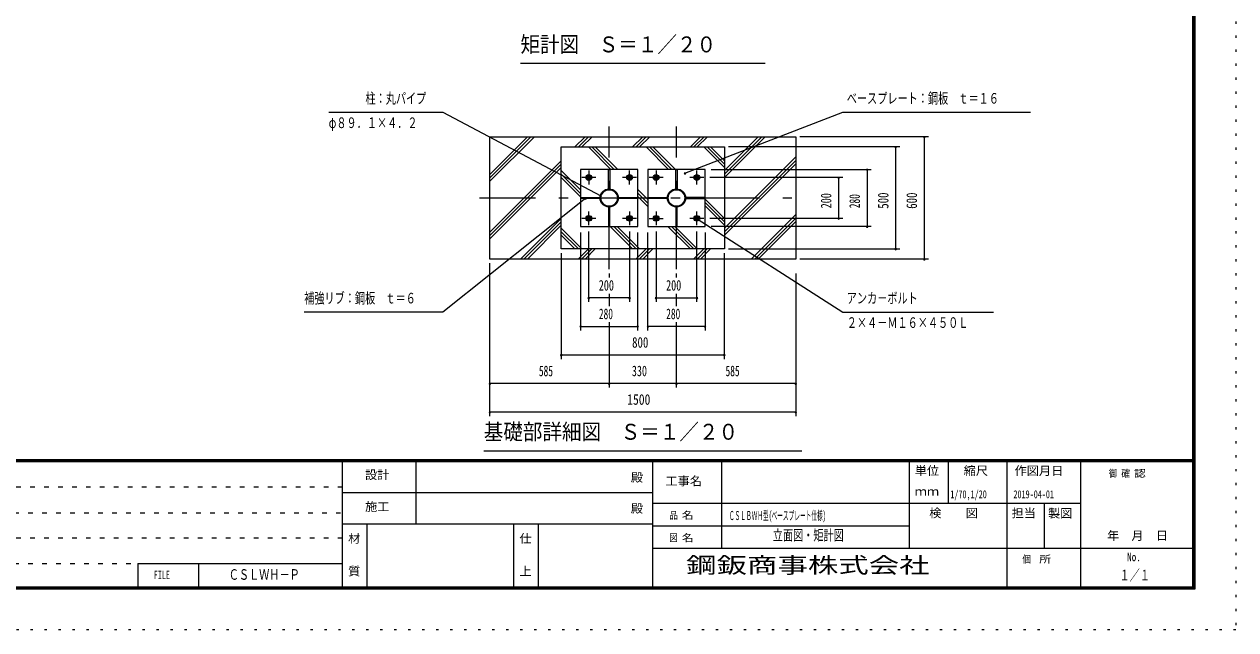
# Model space of a CAD drawing. Units: millimetres, scale not verified, with parts at other scales. Extents: x -31547 to 31550, y -14700 to 14700.
# Drawn here: x 10760 to 31550, y -14700 to -4305 of the extents above; entities that cross this region are included whole.
import ezdxf
from ezdxf.enums import TextEntityAlignment as Align

# ---------------------------------------------------------------- set-up
doc = ezdxf.new("R2010")
doc.units = ezdxf.units.MM
doc.header["$LTSCALE"] = 80
for name, pattern in [('USER1', [3, 1, -2]), ('USER3', [24, 12, -5, 2, -5]), ('USER4', [3, 0.5, -2.5])]:
    doc.linetypes.add(name, pattern=pattern)
doc.layers.add('0-1_0-F1TEXT', color=7, linetype='Continuous')
doc.layers.add('0-E_2-5DIM', color=7, linetype='Continuous')
for name, color, linetype, lineweight in [('0-6_2-02BOLD', 7, 'Continuous', 18), ('0-8_2-22CENTER', 3, 'USER3', 18), ('0-9_2-42THIN', 4, 'Continuous', 18), ('0-A_2-52DIM', 3, 'Continuous', 18), ('0-B_2-62HATCH', 2, 'Continuous', 18), ('0-C_F-F1PAPER', 5, 'Continuous', 18), ('0-D_F-E_J_ADD', 5, 'USER4', 18)]:
    doc.layers.add(name, color=color, linetype=linetype, lineweight=lineweight)
doc.styles.add('ＭＳ ゴシック', font='')
doc.styles.get('ＭＳ ゴシック').set_extended_font_data('MS Gothic')

msp = doc.modelspace()

# ---------------------------------------------------------------- linework, layer by layer
at = {"layer": '0-6_2-02BOLD'}
for p, q in [((20786.83, -7061.17), (20807.83, -7061.17)), ((21941.83, -7061.17), (21962.83, -7061.17)), ((20571.4, -7297.59), (20571.4, -7276.6)), ((21023.25, -7276.6), (21023.25, -7297.59)), ((21726.41, -7297.59), (21726.41, -7276.6)), ((22178.26, -7276.6), (22178.26, -7297.59)), ((20807.83, -7513.02), (20786.83, -7513.02)), ((21962.83, -7513.02), (21941.83, -7513.02))]:
    msp.add_line(p, q, dxfattribs=at)
for points in [[(23999.83, -8337.1), (18749.83, -8337.1), (18749.83, -6237.09), (23999.83, -6237.09)], [(22774.83, -8162.1), (19974.83, -8162.1), (19974.83, -6412.1), (22774.83, -6412.1)], [(21287.34, -7777.1), (21287.34, -6797.1), (20307.34, -6797.1), (20307.34, -7777.1)], [(20786.83, -7131.17), (20786.83, -6798.67), (20807.83, -6798.67), (20807.83, -7131.17)], [(22442.33, -7777.1), (22442.33, -6797.1), (21462.32, -6797.1), (21462.32, -7777.1)], [(21941.83, -7131.17), (21941.83, -6798.67), (21962.83, -6798.67), (21962.83, -7131.17)], [(20464.51, -6966.85), (20481.69, -6937.1), (20464.51, -6907.35), (20430.15, -6907.35), (20412.98, -6937.1), (20430.15, -6966.85)], [(21130.15, -6966.85), (21112.96, -6937.1), (21130.15, -6907.35), (21164.5, -6907.35), (21181.68, -6937.1), (21164.5, -6966.85)], [(21585.15, -6966.85), (21567.98, -6937.1), (21585.15, -6907.35), (21619.51, -6907.35), (21636.69, -6937.1), (21619.51, -6966.85)], [(22285.15, -6966.85), (22319.5, -6966.85), (22336.68, -6937.1), (22319.5, -6907.35), (22285.15, -6907.35), (22267.98, -6937.1)], [(20641.41, -7297.59), (20308.91, -7297.59), (20308.91, -7276.6), (20641.41, -7276.6)], [(20807.83, -7775.52), (20807.83, -7443.02), (20786.83, -7443.02), (20786.83, -7775.52)], [(20953.26, -7276.6), (21285.75, -7276.6), (21285.75, -7297.59), (20953.26, -7297.59)], [(21796.41, -7297.59), (21463.91, -7297.59), (21463.91, -7276.6), (21796.41, -7276.6)], [(21962.83, -7775.52), (21962.83, -7443.02), (21941.83, -7443.02), (21941.83, -7775.52)], [(22108.25, -7276.6), (22108.25, -7297.59), (22440.75, -7297.59), (22440.75, -7276.6)], [(20464.51, -7607.34), (20481.69, -7637.1), (20464.51, -7666.85), (20430.15, -7666.85), (20412.98, -7637.1), (20430.15, -7607.34)], [(21164.5, -7666.85), (21130.15, -7666.85), (21112.96, -7637.1), (21130.15, -7607.34), (21164.5, -7607.34), (21181.68, -7637.1)], [(21619.51, -7666.85), (21585.15, -7666.85), (21567.98, -7637.1), (21585.15, -7607.34), (21619.51, -7607.34), (21636.69, -7637.1)], [(22285.15, -7607.34), (22267.98, -7637.1), (22285.15, -7666.85), (22319.5, -7666.85), (22336.68, -7637.1), (22319.5, -7607.34)]]:
    msp.add_lwpolyline(points, close=True, dxfattribs=at)
for centre, radius in [((20447.33, -6937.1), 49), ((20447.33, -6937.1), 37.62), ((20447.33, -6937.1), 28.88), ((20447.33, -6937.1), 21), ((21147.33, -6937.1), 49), ((21147.33, -6937.1), 37.62), ((21147.33, -6937.1), 28.88), ((21147.33, -6937.1), 21), ((21602.34, -6937.1), 49), ((21602.34, -6937.1), 37.62), ((21602.34, -6937.1), 28.88), ((21602.34, -6937.1), 21), ((22302.33, -6937.1), 49), ((22302.33, -6937.1), 37.62), ((22302.33, -6937.1), 28.88), ((22302.33, -6937.1), 21), ((20797.34, -7287.1), 155.93), ((20797.34, -7287.1), 141.22), ((21952.32, -7287.1), 155.93), ((21952.32, -7287.1), 141.22), ((20447.33, -7637.1), 49), ((20447.33, -7637.1), 37.62), ((20447.33, -7637.1), 28.88), ((20447.33, -7637.1), 21), ((21147.33, -7637.1), 49), ((21147.33, -7637.1), 37.62), ((21147.33, -7637.1), 28.88), ((21147.33, -7637.1), 21), ((21602.34, -7637.1), 49), ((21602.34, -7637.1), 37.62), ((21602.34, -7637.1), 28.88), ((21602.34, -7637.1), 21), ((22302.33, -7637.1), 49), ((22302.33, -7637.1), 37.62), ((22302.33, -7637.1), 28.88), ((22302.33, -7637.1), 21)]:
    msp.add_circle(centre, radius, dxfattribs=at)
at = {"layer": '0-8_2-22CENTER'}
for p, q in [((20797.34, -8512.1), (20797.34, -6062.09)), ((21952.32, -8512.1), (21952.32, -6062.1)), ((20447.33, -6817.59), (20447.33, -7056.6)), ((21147.33, -7056.6), (21147.33, -6817.59)), ((21602.34, -6817.59), (21602.34, -7056.6)), ((22302.33, -7056.6), (22302.33, -6817.59)), ((20566.84, -6937.1), (20327.83, -6937.1)), ((21266.83, -6937.1), (21027.82, -6937.1)), ((21721.84, -6937.1), (21482.83, -6937.1)), ((22421.83, -6937.1), (22182.82, -6937.1)), ((18574.83, -7287.1), (24174.83, -7287.1)), ((20566.84, -7637.1), (20327.83, -7637.1)), ((20447.33, -7756.6), (20447.33, -7517.59)), ((21266.83, -7637.1), (21027.82, -7637.1)), ((21147.33, -7517.59), (21147.33, -7756.6)), ((21482.83, -7637.1), (21721.84, -7637.1)), ((21602.34, -7517.59), (21602.34, -7756.6)), ((22421.83, -7637.1), (22182.82, -7637.1)), ((22302.33, -7756.6), (22302.33, -7517.59))]:
    msp.add_line(p, q, dxfattribs=at)
at = {"layer": '0-9_2-42THIN'}
for centre in [(20447.33, -6937.1), (21147.33, -6937.1), (21602.34, -6937.1), (22302.33, -6937.1), (20447.33, -7637.1), (21147.33, -7637.1), (21602.34, -7637.1), (22302.33, -7637.1)]:
    msp.add_circle(centre, 15.75, dxfattribs=at)
at = {"layer": '0-A_2-52DIM'}
for p, q in [((23474.82, -4977.1), (19274.84, -4977.1)), ((15984.83, -5817.1), (17944.83, -5817.1)), ((17944.83, -5817.1), (20652.49, -7251.66)), ((22097.57, -6860.49), (24804.83, -5817.1)), ((24804.83, -5817.1), (28024.83, -5817.1)), ((25784.83, -6412.1), (22844.83, -6412.1)), ((26274.83, -6237.09), (24069.83, -6237.09)), ((25728.82, -6412.1), (25700.82, -6412.1)), ((25714.82, -8162.1), (25714.82, -6412.1)), ((26218.83, -6237.09), (26190.83, -6237.09)), ((26204.82, -6237.09), (26204.82, -8337.1)), ((22111.57, -6860.49), (22083.57, -6860.49)), ((22547.32, -6797.1), (25294.83, -6797.1)), ((25238.83, -6797.1), (25210.83, -6797.1)), ((25224.83, -6797.1), (25224.83, -7777.1)), ((24804.83, -6937.1), (22526.84, -6937.1)), ((24748.83, -6937.1), (24720.83, -6937.1)), ((24734.83, -6937.1), (24734.83, -7637.1)), ((20666.49, -7251.66), (20638.49, -7251.66)), ((20409.4, -7292.22), (20381.4, -7292.22)), ((22323.34, -7643.06), (22295.34, -7643.06)), ((24804.83, -7637.1), (22526.84, -7637.1)), ((24748.83, -7637.1), (24720.83, -7637.1)), ((20307.34, -7882.1), (20307.34, -9562.1)), ((20447.33, -9072.1), (20447.33, -7861.6)), ((21147.33, -7861.6), (21147.33, -9072.1)), ((21287.34, -9562.1), (21287.34, -7882.1)), ((21462.32, -9562.1), (21462.32, -7882.1)), ((21602.34, -7861.6), (21602.34, -9072.1)), ((22302.33, -9072.1), (22302.33, -7861.6)), ((22442.33, -7882.1), (22442.33, -9562.1)), ((25294.83, -7777.1), (22547.32, -7777.1)), ((25238.83, -7777.1), (25210.83, -7777.1)), ((19974.83, -8232.09), (19974.83, -10052.1)), ((22774.83, -10052.1), (22774.83, -8232.09)), ((22844.83, -8162.1), (25784.83, -8162.1)), ((25728.82, -8162.1), (25700.82, -8162.1)), ((18749.83, -11032.09), (18749.83, -8407.1)), ((26274.83, -8337.1), (24069.83, -8337.1)), ((26218.83, -8337.1), (26190.83, -8337.1)), ((20797.34, -8582.1), (20797.34, -8654.22)), ((21952.32, -8654.22), (21952.32, -8582.1)), ((23999.83, -8582.1), (23999.83, -11032.1)), ((20797.34, -8932.1), (20797.34, -9142.47)), ((21952.32, -9142.47), (21952.32, -8932.1)), ((20461.33, -9002.09), (20433.33, -9002.09)), ((21147.33, -9002.09), (20447.33, -9002.09)), ((21161.33, -9002.09), (21133.33, -9002.09)), ((21616.34, -9002.09), (21588.34, -9002.09)), ((21602.34, -9002.09), (22302.33, -9002.09)), ((22316.33, -9002.09), (22288.33, -9002.09)), ((20321.34, -9492.1), (20293.34, -9492.1)), ((20307.34, -9492.1), (21287.34, -9492.1)), ((20797.34, -9422.1), (20797.34, -10542.1)), ((21301.34, -9492.1), (21273.34, -9492.1)), ((21476.32, -9492.1), (21448.32, -9492.1)), ((22442.33, -9492.1), (21462.32, -9492.1)), ((21952.32, -10542.1), (21952.32, -9422.1)), ((22456.33, -9492.1), (22428.33, -9492.1)), ((19988.83, -9982.09), (19960.83, -9982.09)), ((19974.83, -9982.09), (22774.83, -9982.09)), ((22788.83, -9982.09), (22760.83, -9982.09)), ((18763.83, -10472.1), (18735.83, -10472.1)), ((23999.83, -10472.1), (18749.83, -10472.1)), ((20811.34, -10472.1), (20783.34, -10472.1)), ((21966.32, -10472.1), (21938.32, -10472.1)), ((24013.83, -10472.1), (23985.83, -10472.1)), ((18763.83, -10962.1), (18735.83, -10962.1)), ((23999.83, -10962.1), (18749.83, -10962.1)), ((24013.83, -10962.1), (23985.83, -10962.1)), ((18644.83, -11627.1), (24104.82, -11627.1))]:
    msp.add_line(p, q, dxfattribs=at)
for points in [[(20395.4, -7292.22), (17944.83, -9247.1), (15564.83, -9247.1)], [(22309.34, -7643.06), (24804.84, -9247.1), (27394.84, -9247.1)]]:
    msp.add_lwpolyline(points, dxfattribs=at)
for centre in [(25714.82, -6412.1), (26204.83, -6237.09), (22097.57, -6860.49), (25224.83, -6797.1), (24734.83, -6937.1), (20652.49, -7251.66), (20395.4, -7292.22), (22309.34, -7643.06), (24734.83, -7637.1), (25224.83, -7777.1), (25714.82, -8162.1), (26204.83, -8337.1), (20447.33, -9002.09), (21147.33, -9002.09), (21602.34, -9002.09), (22302.33, -9002.09), (20307.34, -9492.1), (21287.34, -9492.1), (21462.32, -9492.1), (22442.33, -9492.1), (19974.83, -9982.09), (22774.83, -9982.09), (18749.83, -10472.1), (20797.34, -10472.1), (21952.32, -10472.1), (23999.83, -10472.1), (18749.83, -10962.1), (23999.83, -10962.1)]:
    msp.add_arc(centre, 14, 180, 0, dxfattribs=at)
at = {"layer": '0-B_2-62HATCH'}
for p, q in [((19514.38, -6237.09), (18749.83, -7001.65)), ((18749.83, -6942.25), (19454.98, -6237.09)), ((19395.59, -6237.09), (18749.83, -6882.85)), ((20210.53, -6412.1), (20385.53, -6237.09)), ((20444.94, -6237.09), (20269.93, -6412.1)), ((20329.33, -6412.1), (20504.33, -6237.09)), ((20440.43, -6412.1), (20825.44, -6797.1)), ((20884.82, -6797.1), (20499.83, -6412.1)), ((20559.22, -6412.1), (20944.22, -6797.1)), ((21200.48, -6412.1), (21375.49, -6237.09)), ((21434.88, -6237.09), (21259.87, -6412.1)), ((21319.27, -6412.1), (21494.28, -6237.09)), ((21815.38, -6797.1), (21430.38, -6412.1)), ((21489.78, -6412.1), (21874.77, -6797.1)), ((21549.17, -6412.1), (21934.18, -6797.1)), ((22190.43, -6412.1), (22365.43, -6237.09)), ((22424.83, -6237.09), (22249.82, -6412.1)), ((22309.23, -6412.1), (22484.23, -6237.09)), ((22420.33, -6412.1), (22774.83, -6766.6)), ((22479.72, -6412.1), (22774.83, -6707.2)), ((22774.83, -6647.8), (22539.12, -6412.1)), ((22774.83, -6817.65), (23355.39, -6237.09)), ((23414.78, -6237.09), (22774.83, -6877.04)), ((22774.83, -6936.44), (23474.18, -6237.09)), ((18749.83, -7872.8), (19974.83, -6647.8)), ((23999.83, -6582.6), (22774.83, -7807.6)), ((22774.83, -7866.99), (23999.83, -6642)), ((19974.83, -6707.2), (18749.83, -7932.2)), ((18749.83, -7991.6), (19974.83, -6766.6)), ((19974.83, -6817.65), (20307.34, -7150.15)), ((23999.83, -6701.39), (22774.83, -7926.39)), ((20307.34, -7209.55), (19974.83, -6877.05)), ((19974.83, -6936.44), (20307.34, -7268.94)), ((21285.75, -7138.62), (21462.32, -7315.2)), ((21462.32, -7374.6), (21285.75, -7198.02)), ((21285.75, -7257.42), (21462.32, -7434)), ((22774.83, -7637.75), (22442.33, -7305.25)), ((22442.33, -7364.65), (22774.83, -7697.15)), ((22774.83, -7756.55), (22442.33, -7424.05)), ((19974.83, -7637.75), (19275.48, -8337.1)), ((23235.29, -8337.1), (23999.83, -7572.55)), ((23999.83, -7631.94), (23294.67, -8337.1)), ((23354.07, -8337.1), (23999.83, -7691.34)), ((19334.88, -8337.1), (19974.83, -7697.15)), ((19974.83, -7756.55), (19394.28, -8337.1)), ((20329.33, -8162.1), (19974.83, -7807.6)), ((20269.93, -8162.1), (19974.83, -7866.99)), ((21200.49, -8162.1), (20815.48, -7777.1)), ((21259.88, -8162.1), (20874.88, -7777.1)), ((20934.28, -7777.1), (21319.27, -8162.1)), ((22190.43, -8162.1), (21805.43, -7777.1)), ((21864.83, -7777.1), (22249.82, -8162.1)), ((22309.23, -8162.1), (21924.22, -7777.1)), ((19974.83, -7926.39), (20210.53, -8162.1)), ((20440.44, -8162.1), (20265.43, -8337.1)), ((20324.84, -8337.1), (20499.83, -8162.1)), ((20559.22, -8162.1), (20384.22, -8337.1)), ((21430.38, -8162.1), (21255.38, -8337.1)), ((21314.78, -8337.1), (21489.78, -8162.1)), ((21549.17, -8162.1), (21374.18, -8337.1)), ((22420.33, -8162.1), (22245.33, -8337.1)), ((22304.73, -8337.1), (22479.72, -8162.1)), ((22539.12, -8162.1), (22364.13, -8337.1))]:
    msp.add_line(p, q, dxfattribs=at)
at = {"layer": '0-C_F-F1PAPER'}
for p, q in [((30814.95, -11781), (-9295.05, -11781)), ((-9295.05, -11784.5), (30814.95, -11784.5)), ((30814.95, -11788), (-9295.05, -11788)), ((-9295.05, -11791.5), (30814.95, -11791.5)), ((30814.95, -11795), (-9295.05, -11795)), ((-9295.05, -11798.5), (30814.95, -11798.5)), ((30814.95, -11802), (-9295.05, -11802)), ((-9295.05, -11805.5), (30814.95, -11805.5)), ((30814.95, -11809), (-9295.05, -11809)), ((-9295.05, -11812.5), (30814.95, -11812.5)), ((30814.95, -11816), (-9295.05, -11816)), ((16219.96, -14000), (16219.96, -11816)), ((17479.96, -11816), (17479.96, -12880)), ((21539.96, -11816), (21539.96, -14000)), ((22729.96, -13300), (22729.96, -11816)), ((25949.96, -13300), (25949.96, -11816)), ((26614.96, -11816), (26614.96, -12530)), ((27629.96, -14000), (27629.96, -11816)), ((28889.96, -14000), (28889.96, -11816)), ((21539.96, -12348), (16219.96, -12348)), ((28889.96, -12530), (21539.96, -12530)), ((28259.95, -12530), (28259.95, -13300)), ((16219.96, -12880), (21539.96, -12880)), ((16639.95, -12880), (16639.95, -14000)), ((19159.95, -14000), (19159.95, -12880)), ((19579.95, -12880), (19579.95, -14000)), ((21539.96, -12915), (25949.96, -12915)), ((21539.96, -13300), (30849.95, -13300)), ((12708.76, -13563.2), (16219.96, -13563.2)), ((12708.76, -13563.2), (12708.76, -14000)), ((13758.76, -14000), (13758.76, -13563.2))]:
    msp.add_line(p, q, dxfattribs=at)
at = {"layer": '0-C_F-F1PAPER', "color": 6, "linetype": 'USER1'}
for p, q in [((16219.96, -12252.8), (-9330.05, -12252.8)), ((-9330.05, -12689.6), (16219.96, -12689.6)), ((16219.96, -13126.4), (-9330.05, -13126.4)), ((-9330.05, -13563.2), (12708.76, -13563.2))]:
    msp.add_line(p, q, dxfattribs=at)
at = {"layer": '0-C_F-F1PAPER'}
for points in [[(30849.95, -14000), (-9330.05, -14000), (-9330.05, 14140), (30849.95, 14140)], [(30846.45, -13996.5), (30846.45, 14136.5), (-9326.55, 14136.5), (-9326.55, -13996.5)], [(30842.95, -13993), (30842.95, 14133), (-9323.05, 14133), (-9323.05, -13993)], [(30839.45, -13989.5), (-9319.55, -13989.5), (-9319.55, 14129.5), (30839.45, 14129.5)], [(30835.95, -13986), (30835.95, 14126), (-9316.05, 14126), (-9316.05, -13986)], [(30832.45, -13982.5), (-9312.55, -13982.5), (-9312.55, 14122.5), (30832.45, 14122.5)], [(30828.95, -13979), (30828.95, 14119), (-9309.05, 14119), (-9309.05, -13979)], [(30825.45, -13975.5), (-9305.55, -13975.5), (-9305.55, 14115.5), (30825.45, 14115.5)], [(30821.95, -13972), (-9302.05, -13972), (-9302.05, 14112), (30821.95, 14112)], [(30818.45, -13968.5), (-9298.55, -13968.5), (-9298.55, 14108.5), (30818.45, 14108.5)], [(30814.95, -13965), (30814.95, 14105), (-9295.05, 14105), (-9295.05, -13965)]]:
    msp.add_lwpolyline(points, close=True, dxfattribs=at)
at = {"layer": '0-D_F-E_J_ADD'}
msp.add_lwpolyline([(31549.95, -14700), (-10030.05, -14700), (-10030.05, 14700), (31549.95, 14700)], close=True, dxfattribs=at)

# ---------------------------------------------------------------- texts
at = {"layer": '0-1_0-F1TEXT', "style": 'ＭＳ ゴシック'}
for s, height, width, p in [('1/70,1/20', 136.8, 0.65, (26651.61, -12483.38)), ('2019-04-01', 136.8, 0.65, (27734.95, -12483.38)), ('ＣＳＬＢＷＨ型(', 155, 0.45, (22852.46, -12862.5)), ('ベースプレート仕様)', 155, 0.45, (23583.39, -12862.5)), ('立面図・矩計図', 182.3, 0.7, (23604.96, -13222.63)), ('ＣＳＬＷＨ－Ｐ', 182.3, 0.7, (14269.18, -13896.73)), ('１／１', 182.3, 0.7, (29554.95, -13908.29))]:
    msp.add_text(s, height=height, dxfattribs=dict(at, width=width)).set_placement(p, align=Align.BOTTOM_LEFT)
at = {"layer": '0-A_2-52DIM', "color": 7, "style": 'ＭＳ ゴシック'}
for s, height, width, p in [('矩計図\u3000Ｓ＝１／２０', 273.5, 0.9, (19274.84, -4869.79)), ('柱：丸パイプ', 182.3, 0.7, (16614.83, -5722.23)), ('ベースプレート：鋼板\u3000ｔ＝１６', 182.3, 0.7, (24874.83, -5722.23)), ('φ８９．１×４．２', 182.3, 0.7, (15984.83, -6142.23)), ('200', 182.3, 0.7, (20619.16, -8932.1)), ('200', 182.3, 0.7, (21774.16, -8932.1)), ('補強リブ：鋼板\u3000ｔ＝６', 182.3, 0.7, (15564.83, -9152.23)), ('アンカ－ボルト', 182.3, 0.7, (24874.83, -9152.23)), ('280', 182.3, 0.65, (20621.01, -9422.1)), ('280', 182.3, 0.65, (21776.01, -9422.1)), ('２×４－Ｍ１６×４５０Ｌ', 182.3, 0.7, (24874.83, -9572.23)), ('800', 182.3, 0.75, (21190.86, -9912.09)), ('585', 182.3, 0.65, (19591.73, -10402.1)), ('330', 182.3, 0.7, (21186.07, -10402.1)), ('585', 182.3, 0.65, (22794.22, -10402.1)), ('1500', 182.3, 0.8, (21107.46, -10892.1)), ('基礎部詳細図\u3000Ｓ＝１／２０', 273.5, 0.9, (18644.83, -11519.79))]:
    msp.add_text(s, height=height, dxfattribs=dict(at, width=width)).set_placement(p, align=Align.BOTTOM_LEFT)
for s, width, p in [('200', 0.7, (24664.83, -7465.26)), ('280', 0.65, (25154.82, -7463.42)), ('500', 0.75, (25644.82, -7472.52)), ('600', 0.75, (26134.83, -7473.1))]:
    msp.add_text(s, height=182.3, rotation=90, dxfattribs=dict(at, width=width)).set_placement(p, align=Align.BOTTOM_LEFT)
at = {"layer": '0-C_F-F1PAPER', "color": 7, "style": 'ＭＳ ゴシック'}
for s, height, width, p in [('設計', 145.9, 1.05, (16608.46, -12157.36)), ('殿', 145.9, 1.05, (21168.96, -12202.1)), ('工事名', 145.9, 1.05, (21763.95, -12265.1)), ('単位', 145.9, 1.05, (26040.96, -12086.6)), ('縮尺', 145.9, 1.05, (26880.96, -12086.6)), ('作図月日', 145.9, 1.05, (27754.41, -12088.03)), ('御 ', 124, 0.85, (29369.81, -12116.2)), ('確 ', 124, 0.85, (29585.95, -12116.2)), ('認', 124, 1.2, (29802.09, -12116.2)), ('ｍｍ', 145.9, 1.05, (26040.96, -12443.6)), ('施工', 145.9, 1.05, (16608.46, -12706.1)), ('殿', 145.9, 1.05, (21168.96, -12734.1)), ('品 ', 124, 0.85, (21828.71, -12834.5)), ('名', 124, 1.2, (22044.85, -12834.5)), ('検\u3000\u3000図', 145.9, 1.05, (26289.46, -12814.6)), ('担当', 145.9, 1.05, (27703.46, -12814.6)), ('製図', 145.9, 1.05, (28327.83, -12818.04)), ('材', 145.9, 1.05, (16317.96, -13252.1)), ('仕', 145.9, 1.05, (19257.96, -13252.1)), ('図 ', 124, 0.85, (21828.71, -13219.5)), ('名', 124, 1.2, (22044.85, -13219.5)), ('\u3000年\u3000月\u3000日', 145.9, 1.05, (29133.19, -13202.3)), ('個  ', 124, 0.85, (27888.96, -13587)), ('所', 124, 1.2, (28177.14, -13587)), ('No.', 145.9, 0.8, (29684.46, -13567.1)), ('FILE', 145.9, 0.7, (12983.51, -13873.7)), ('質', 145.9, 1.05, (16317.96, -13812.1)), ('上', 145.9, 1.05, (19257.96, -13812.1))]:
    msp.add_text(s, height=height, dxfattribs=dict(at, width=width)).set_placement(p, align=Align.BOTTOM_LEFT)
at = {"layer": '0-E_2-5DIM', "style": 'ＭＳ ゴシック', "width": 1.4}
msp.add_text('鋼鈑商事株式会社', height=273.5, dxfattribs=at).set_placement((22118.45, -13808.88), align=Align.BOTTOM_LEFT)

doc.saveas('drawing.dxf')
